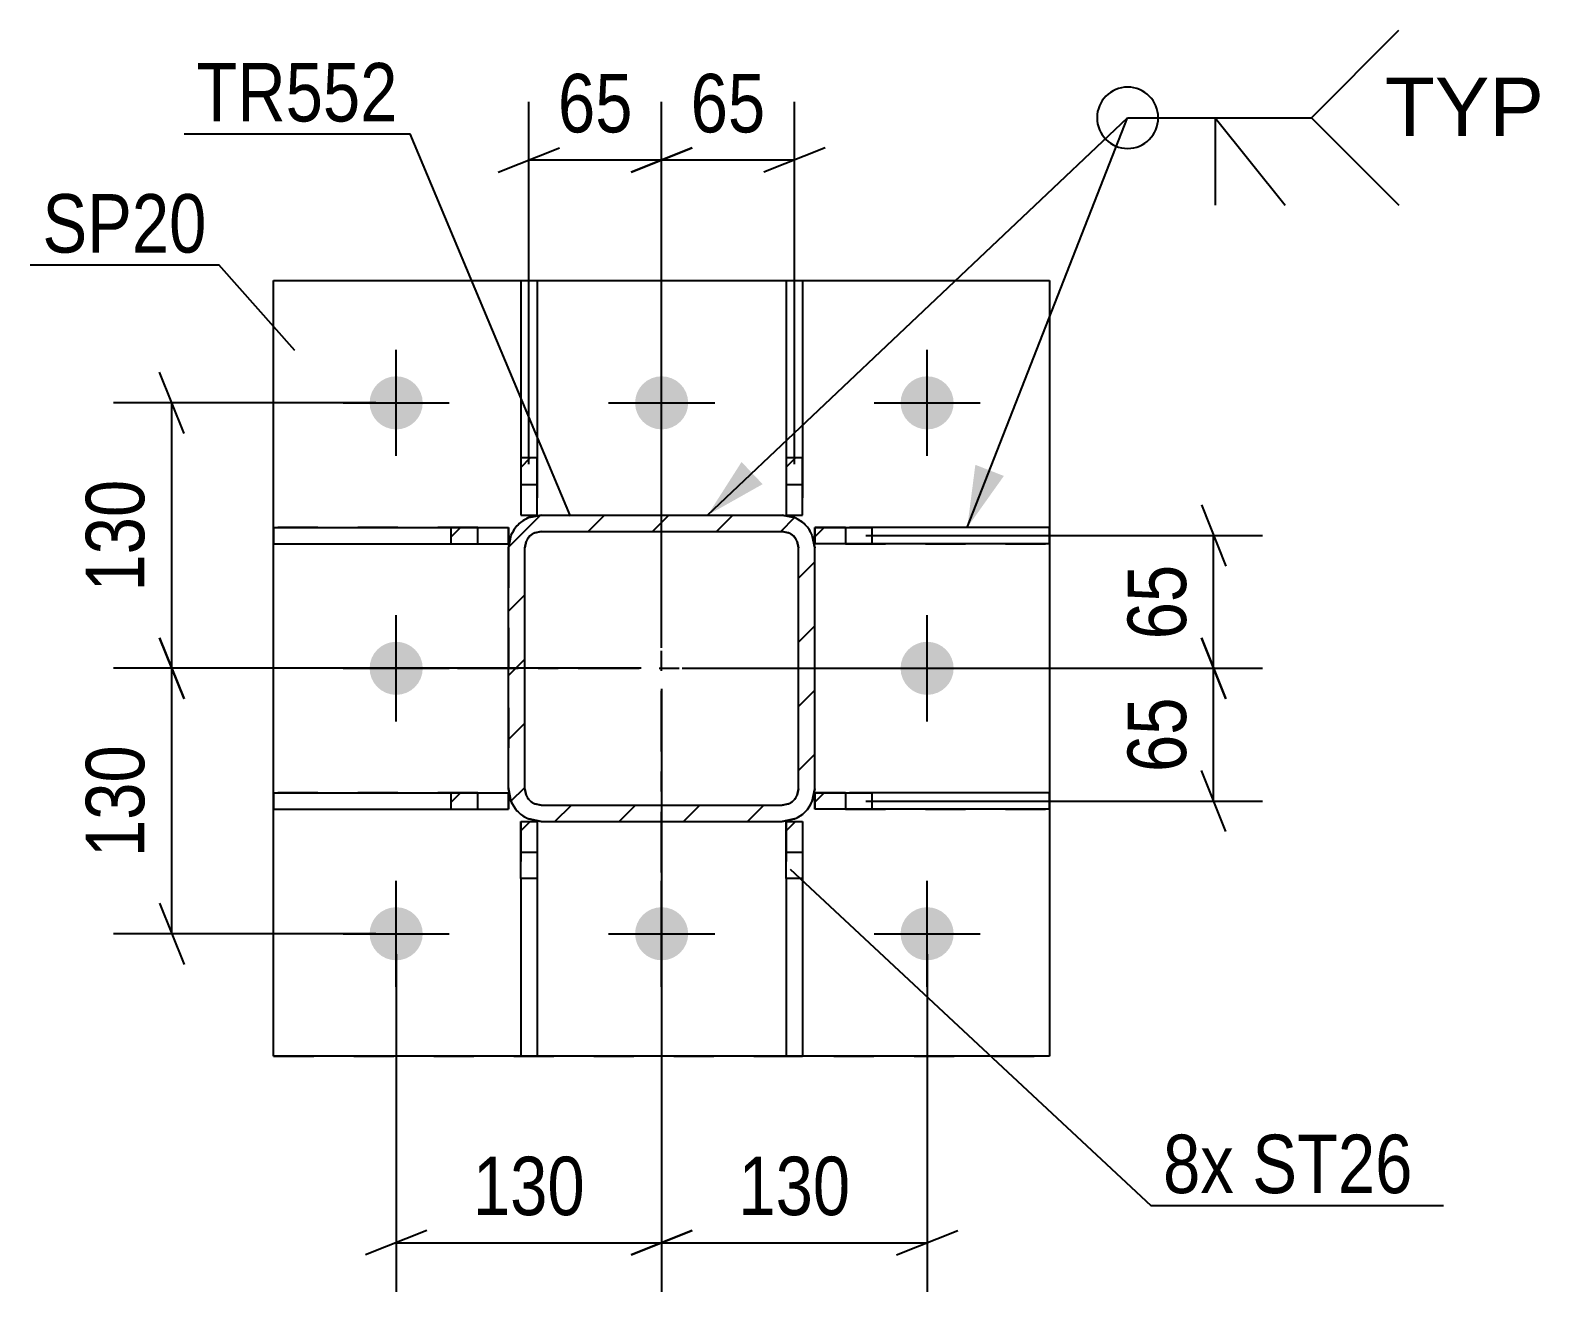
# Model space of a CAD drawing. Header units: millimetres. Extents: x -857 to 332, y -866 to -25.
# Drawn here: x -14.2 to 59.9, y -218.7 to -156.9 of the extents above; entities that cross this region are included whole.
import ezdxf

# ---------------------------------------------------------------- set-up
doc = ezdxf.new("R2010")
doc.units = ezdxf.units.MM
doc.linetypes.add('DXK_LINE_DOT2', pattern=[3.9198, 1.9599, -1.9599])
doc.linetypes.add('DXK_LINE_DOT3', pattern=[5.9187, 2.979, -0.9799, 0.9799, -0.9799])
doc.styles.add('Arial', font='ARIAL.TTF', dxfattribs={"height": 0.2})
doc.styles.add('Arial Narrow', font='ARIALN.TTF', dxfattribs={"height": 0.2})

# ---------------------------------------------------------------- blocks, each defined once
blk = doc.blocks.new('Part-570386455-6240 - 6014')
at = {"linetype": 'Continuous'}
h = blk.add_hatch(dxfattribs=at)
h.set_pattern_fill('', scale=0.7, style=0, pattern_type=0)
h.set_pattern_definition([(45, (23.6116, -180.6844), (-1.5715, 1.5715), [])])
h.paths.add_polyline_path([(22.812, -180.684), (23.612, -180.684), (23.612, -177.883), (22.812, -177.883)])
at = {"color": 2, "linetype": 'Continuous'}
for p, q in [((22.812, -169.184), (22.812, -177.883)), ((22.812, -169.184), (23.612, -169.184)), ((23.612, -169.184), (23.612, -177.883)), ((22.812, -177.883), (22.812, -180.684)), ((23.612, -177.883), (22.812, -177.883)), ((23.612, -180.684), (23.612, -177.883)), ((22.812, -180.684), (22.812, -180.684)), ((22.812, -180.684), (23.612, -180.684)), ((23.612, -180.684), (23.612, -180.684))]:
    blk.add_line(p, q, dxfattribs=at)
at = {"color": 7, "linetype": 'DXK_LINE_DOT2'}
for p, q in [((22.812, -177.883), (22.812, -180.684)), ((23.612, -177.883), (23.612, -180.684)), ((22.812, -179.184), (23.612, -179.184)), ((22.812, -180.684), (23.612, -180.684))]:
    blk.add_line(p, q, dxfattribs=at)
blk = doc.blocks.new('Part-570386455-6216 - 6014')
at = {"linetype": 'Continuous'}
h = blk.add_hatch(dxfattribs=at)
h.set_pattern_fill('', scale=0.7, style=0, pattern_type=0)
h.set_pattern_definition([(45, (27.0132, -182.0844), (-1.5715, 1.5715), [])])
h.paths.add_polyline_path([(24.212, -182.084), (27.013, -182.084), (27.013, -181.284), (24.212, -181.284)])
at = {"color": 2, "linetype": 'Continuous'}
for p, q in [((24.212, -181.284), (24.212, -181.284)), ((24.212, -182.084), (24.212, -181.284)), ((24.212, -181.284), (27.013, -181.284)), ((35.712, -181.284), (27.013, -181.284)), ((27.013, -181.284), (27.013, -182.084)), ((35.712, -182.084), (35.712, -181.284)), ((24.212, -182.084), (24.212, -182.084)), ((27.013, -182.084), (24.212, -182.084)), ((35.712, -182.084), (27.013, -182.084))]:
    blk.add_line(p, q, dxfattribs=at)
at = {"color": 7, "linetype": 'DXK_LINE_DOT2'}
for p, q in [((25.712, -181.284), (24.212, -181.284)), ((24.212, -181.284), (24.212, -182.084)), ((25.712, -181.284), (25.712, -182.084)), ((35.712, -181.284), (25.712, -181.284)), ((25.712, -182.084), (24.212, -182.084)), ((25.712, -182.084), (35.712, -182.084))]:
    blk.add_line(p, q, dxfattribs=at)
blk = doc.blocks.new('Part-570386455-6221 - 6014')
at = {"linetype": 'Continuous'}
h = blk.add_hatch(dxfattribs=at)
h.set_pattern_fill('', scale=0.7, style=0, pattern_type=0)
h.set_pattern_definition([(45, (27.013, -195.0844), (-1.5715, 1.5715), [])])
h.paths.add_polyline_path([(24.212, -195.084), (27.013, -195.084), (27.013, -194.284), (24.212, -194.284)])
at = {"color": 2, "linetype": 'Continuous'}
for p, q in [((24.212, -194.284), (24.212, -194.284)), ((24.212, -195.084), (24.212, -194.284)), ((24.212, -194.284), (27.013, -194.284)), ((35.712, -194.284), (27.013, -194.284)), ((27.013, -194.284), (27.013, -195.084)), ((35.712, -195.084), (35.712, -194.284)), ((24.212, -195.084), (24.212, -195.084)), ((27.013, -195.084), (24.212, -195.084)), ((35.712, -195.084), (27.013, -195.084))]:
    blk.add_line(p, q, dxfattribs=at)
at = {"color": 7, "linetype": 'DXK_LINE_DOT2'}
for p, q in [((25.712, -194.284), (24.212, -194.284)), ((24.212, -194.284), (24.212, -195.084)), ((25.712, -194.284), (25.712, -195.084)), ((35.712, -194.284), (25.712, -194.284)), ((25.712, -195.084), (24.212, -195.084)), ((25.712, -195.084), (35.712, -195.084))]:
    blk.add_line(p, q, dxfattribs=at)
blk = doc.blocks.new('Part-570386455-6205 - 6014')
at = {"linetype": 'Continuous'}
h = blk.add_hatch(dxfattribs=at)
h.set_pattern_fill('', scale=0.7, style=0, pattern_type=0)
h.set_pattern_definition([(45, (9.3337, -194.6967), (-1.57154, 1.57154), [])])
h.paths.add_polyline_path([(9.212, -194.084), (9.334, -194.697), (9.681, -195.216), (10.2, -195.563), (10.812, -195.684), (22.612, -195.684), (23.224, -195.563), (23.743, -195.216), (24.09, -194.697), (24.212, -194.084), (24.212, -182.284), (24.09, -181.672), (23.743, -181.153), (23.224, -180.806), (22.612, -180.684), (10.812, -180.684), (10.2, -180.806), (9.681, -181.153), (9.334, -181.672), (9.212, -182.284)])
h.paths.add_polyline_path([(10.012, -182.284), (10.073, -181.978), (10.246, -181.719), (10.506, -181.545), (10.812, -181.484), (22.612, -181.484), (22.918, -181.545), (23.178, -181.719), (23.351, -181.978), (23.412, -182.284), (23.412, -194.084), (23.351, -194.391), (23.178, -194.65), (22.918, -194.823), (22.612, -194.884), (10.812, -194.884), (10.506, -194.823), (10.246, -194.65), (10.073, -194.391), (10.012, -194.084)])
at = {"color": 7, "linetype": 'DXK_LINE_DOT3'}
for p, q in [((16.712, -198.184), (16.712, -178.184)), ((6.712, -188.184), (26.712, -188.184))]:
    blk.add_line(p, q, dxfattribs=at)
at = {"color": 7, "linetype": 'DXK_LINE_DOT2'}
for p, q in [((10.2, -180.806), (10.812, -180.684)), ((10.812, -180.684), (22.612, -180.684)), ((22.612, -180.684), (23.224, -180.806)), ((10.812, -181.484), (10.506, -181.545)), ((10.812, -181.484), (22.612, -181.484)), ((22.918, -181.545), (22.612, -181.484)), ((9.212, -182.284), (9.334, -181.672)), ((9.212, -182.284), (9.212, -194.084)), ((10.073, -181.978), (10.012, -182.284)), ((10.012, -194.084), (10.012, -182.284)), ((23.412, -182.284), (23.351, -181.978)), ((23.412, -194.084), (23.412, -182.284)), ((24.09, -181.672), (24.212, -182.284)), ((24.212, -194.084), (24.212, -182.284)), ((9.334, -194.697), (9.212, -194.084)), ((10.012, -194.084), (10.073, -194.39)), ((23.351, -194.39), (23.412, -194.084)), ((24.212, -194.084), (24.09, -194.697)), ((10.506, -194.823), (10.812, -194.884)), ((10.812, -194.884), (22.612, -194.884)), ((22.612, -194.884), (22.918, -194.823)), ((10.812, -195.684), (10.2, -195.563)), ((23.224, -195.563), (22.612, -195.684)), ((10.812, -195.684), (22.612, -195.684))]:
    blk.add_line(p, q, dxfattribs=at)
at = {"color": 2, "linetype": 'Continuous'}
for p, q in [((10.812, -180.684), (10.2, -180.806)), ((10.812, -180.684), (10.812, -180.684)), ((10.812, -180.684), (22.612, -180.684)), ((22.612, -180.684), (22.612, -180.684)), ((23.224, -180.806), (22.612, -180.684)), ((10.506, -181.545), (10.812, -181.484)), ((10.812, -181.484), (10.812, -181.484)), ((10.812, -181.484), (22.612, -181.484)), ((22.612, -181.484), (22.612, -181.484)), ((22.612, -181.484), (22.918, -181.545)), ((9.334, -181.672), (9.212, -182.284)), ((9.212, -182.284), (9.212, -182.284)), ((9.212, -194.084), (9.212, -182.284)), ((10.012, -182.284), (10.073, -181.978)), ((10.012, -182.284), (10.012, -182.284)), ((10.012, -194.084), (10.012, -182.284)), ((23.351, -181.978), (23.412, -182.284)), ((23.412, -182.284), (23.412, -182.284)), ((23.412, -194.084), (23.412, -182.284)), ((24.212, -182.284), (24.09, -181.672)), ((24.212, -182.284), (24.212, -182.284)), ((24.212, -194.084), (24.212, -182.284)), ((9.212, -194.084), (9.212, -194.084)), ((9.212, -194.084), (9.334, -194.697)), ((10.012, -194.084), (10.012, -194.084)), ((10.073, -194.391), (10.012, -194.084)), ((23.412, -194.084), (23.351, -194.391)), ((23.412, -194.084), (23.412, -194.084)), ((24.09, -194.697), (24.212, -194.084)), ((24.212, -194.084), (24.212, -194.084)), ((10.812, -194.884), (10.506, -194.823)), ((10.812, -194.884), (10.812, -194.884)), ((10.812, -194.884), (22.612, -194.884)), ((22.918, -194.823), (22.612, -194.884)), ((22.612, -194.884), (22.612, -194.884)), ((10.2, -195.563), (10.812, -195.684)), ((22.612, -195.684), (23.224, -195.563)), ((10.812, -195.684), (10.812, -195.684)), ((10.812, -195.684), (22.612, -195.684)), ((22.612, -195.684), (22.612, -195.684))]:
    blk.add_line(p, q, dxfattribs=at)
at = {"color": 7, "linetype": 'DXK_LINE_DOT2'}
for centre, radius, start, end in [((10.812, -182.284), 1.6, 112.5, 157.5), ((22.612, -182.284), 1.6, 22.5, 67.5), ((10.812, -182.284), 0.8, 112.5, 157.5), ((22.612, -182.284), 0.8, 22.5, 67.5), ((10.812, -194.084), 1.6, 202.5, 247.5), ((10.812, -194.084), 0.8, 202.5, 247.5), ((22.612, -194.084), 0.8, 292.5, 337.5), ((22.612, -194.084), 1.6, 292.5, 337.5)]:
    blk.add_arc(centre, radius, start, end, dxfattribs=at)
at = {"color": 2, "linetype": 'Continuous'}
for centre, radius, start, end in [((10.812, -182.284), 1.6, 112.5, 157.5), ((22.612, -182.284), 1.6, 22.5, 67.5), ((10.812, -182.284), 0.8, 112.5, 157.5), ((22.612, -182.284), 0.8, 22.5, 67.5), ((10.812, -194.084), 1.6, 202.5, 247.5), ((10.812, -194.084), 0.8, 202.5, 247.5), ((22.612, -194.084), 0.8, 292.5, 337.5), ((22.612, -194.084), 1.6, 292.5, 337.5)]:
    blk.add_arc(centre, radius, start, end, dxfattribs=at)
blk = doc.blocks.new('Part-570386455-6226 - 6014')
at = {"linetype": 'Continuous'}
h = blk.add_hatch(dxfattribs=at)
h.set_pattern_fill('', scale=0.7, style=0, pattern_type=0)
h.set_pattern_definition([(45, (9.212, -182.0844), (-1.5715, 1.5715), [])])
h.paths.add_polyline_path([(6.411, -182.084), (9.212, -182.084), (9.212, -181.284), (6.411, -181.284)])
at = {"color": 2, "linetype": 'Continuous'}
for p, q in [((-2.288, -181.284), (6.411, -181.284)), ((-2.288, -181.284), (-2.288, -182.084)), ((6.411, -181.284), (9.212, -181.284)), ((6.411, -182.084), (6.411, -181.284)), ((9.212, -181.284), (9.212, -181.284)), ((9.212, -182.084), (9.212, -181.284)), ((-2.288, -182.084), (6.411, -182.084)), ((6.411, -182.084), (9.212, -182.084)), ((9.212, -182.084), (9.212, -182.084))]:
    blk.add_line(p, q, dxfattribs=at)
at = {"color": 7, "linetype": 'DXK_LINE_DOT2'}
for p, q in [((7.712, -181.284), (-2.288, -181.284)), ((7.712, -182.084), (7.712, -181.284)), ((7.712, -181.284), (9.212, -181.284)), ((9.212, -181.284), (9.212, -182.084)), ((9.212, -181.284), (9.212, -181.284)), ((-2.288, -182.084), (7.712, -182.084)), ((7.712, -182.084), (9.212, -182.084))]:
    blk.add_line(p, q, dxfattribs=at)
blk = doc.blocks.new('Part-570386455-6231 - 6014')
at = {"linetype": 'Continuous'}
h = blk.add_hatch(dxfattribs=at)
h.set_pattern_fill('', scale=0.7, style=0, pattern_type=0)
h.set_pattern_definition([(45, (9.212, -195.0844), (-1.5715, 1.5715), [])])
h.paths.add_polyline_path([(6.411, -195.084), (9.212, -195.084), (9.212, -194.284), (6.411, -194.284)])
at = {"color": 2, "linetype": 'Continuous'}
for p, q in [((-2.288, -194.284), (6.411, -194.284)), ((-2.288, -194.284), (-2.288, -195.084)), ((6.411, -194.284), (9.212, -194.284)), ((6.411, -195.084), (6.411, -194.284)), ((9.212, -194.284), (9.212, -194.284)), ((9.212, -195.084), (9.212, -194.284)), ((-2.288, -195.084), (6.411, -195.084)), ((6.411, -195.084), (9.212, -195.084)), ((9.212, -195.084), (9.212, -195.084))]:
    blk.add_line(p, q, dxfattribs=at)
at = {"color": 7, "linetype": 'DXK_LINE_DOT2'}
for p, q in [((7.712, -194.284), (-2.288, -194.284)), ((7.712, -195.084), (7.712, -194.284)), ((7.712, -194.284), (9.212, -194.284)), ((9.212, -194.284), (9.212, -195.084)), ((9.212, -194.284), (9.212, -194.284)), ((-2.288, -195.084), (7.712, -195.084)), ((7.712, -195.084), (9.212, -195.084))]:
    blk.add_line(p, q, dxfattribs=at)
blk = doc.blocks.new('Part-570386455-6245 - 6014')
at = {"linetype": 'Continuous'}
h = blk.add_hatch(dxfattribs=at)
h.set_pattern_fill('', scale=0.7, style=0, pattern_type=0)
h.set_pattern_definition([(45, (10.6122, -180.6844), (-1.5715, 1.5715), [])])
h.paths.add_polyline_path([(9.812, -180.684), (10.612, -180.684), (10.612, -177.883), (9.812, -177.883)])
at = {"color": 2, "linetype": 'Continuous'}
for p, q in [((9.812, -169.184), (9.812, -177.883)), ((9.812, -169.184), (10.612, -169.184)), ((10.612, -169.184), (10.612, -177.883)), ((9.812, -177.883), (9.812, -180.684)), ((10.612, -177.883), (9.812, -177.883)), ((10.612, -180.684), (10.612, -177.883)), ((9.812, -180.684), (9.812, -180.684)), ((9.812, -180.684), (10.612, -180.684)), ((10.612, -180.684), (10.612, -180.684))]:
    blk.add_line(p, q, dxfattribs=at)
at = {"color": 7, "linetype": 'DXK_LINE_DOT2'}
for p, q in [((9.812, -177.883), (9.812, -180.684)), ((10.612, -177.883), (10.612, -180.684)), ((9.812, -179.184), (10.612, -179.184)), ((9.812, -180.684), (10.612, -180.684))]:
    blk.add_line(p, q, dxfattribs=at)
blk = doc.blocks.new('Part-570386455-6250 - 6014')
at = {"linetype": 'Continuous'}
h = blk.add_hatch(dxfattribs=at)
h.set_pattern_fill('', scale=0.7, style=0, pattern_type=0)
h.set_pattern_definition([(45, (23.6116, -198.4854), (-1.5715, 1.5715), [])])
h.paths.add_polyline_path([(22.812, -198.485), (23.612, -198.485), (23.612, -195.684), (22.812, -195.684)])
at = {"color": 2, "linetype": 'Continuous'}
for p, q in [((22.812, -195.684), (22.812, -195.684)), ((22.812, -198.485), (22.812, -195.684)), ((22.812, -195.684), (23.612, -195.684)), ((23.612, -195.684), (23.612, -195.684)), ((23.612, -195.684), (23.612, -198.485)), ((22.812, -198.485), (22.812, -207.184)), ((23.612, -198.485), (22.812, -198.485)), ((23.612, -198.485), (23.612, -207.184)), ((22.812, -207.184), (23.612, -207.184))]:
    blk.add_line(p, q, dxfattribs=at)
at = {"color": 7, "linetype": 'DXK_LINE_DOT2'}
for p, q in [((22.812, -195.684), (23.612, -195.684)), ((22.812, -195.684), (22.812, -198.485)), ((23.612, -195.684), (23.612, -198.485)), ((22.812, -197.184), (23.612, -197.184))]:
    blk.add_line(p, q, dxfattribs=at)
blk = doc.blocks.new('Part-570386455-6255 - 6014')
at = {"linetype": 'Continuous'}
h = blk.add_hatch(dxfattribs=at)
h.set_pattern_fill('', scale=0.7, style=0, pattern_type=0)
h.set_pattern_definition([(45, (10.6122, -198.4854), (-1.5715, 1.5715), [])])
h.paths.add_polyline_path([(9.812, -198.485), (10.612, -198.485), (10.612, -195.684), (9.812, -195.684)])
at = {"color": 2, "linetype": 'Continuous'}
for p, q in [((9.812, -195.684), (9.812, -195.684)), ((9.812, -198.485), (9.812, -195.684)), ((9.812, -195.684), (10.612, -195.684)), ((10.612, -195.684), (10.612, -195.684)), ((10.612, -195.684), (10.612, -198.485)), ((9.812, -198.485), (9.812, -207.184)), ((10.612, -198.485), (9.812, -198.485)), ((10.612, -198.485), (10.612, -207.184)), ((9.812, -207.184), (10.612, -207.184))]:
    blk.add_line(p, q, dxfattribs=at)
at = {"color": 7, "linetype": 'DXK_LINE_DOT2'}
for p, q in [((9.812, -195.684), (10.612, -195.684)), ((9.812, -195.684), (9.812, -198.485)), ((10.612, -195.684), (10.612, -198.485)), ((9.812, -197.184), (10.612, -197.184))]:
    blk.add_line(p, q, dxfattribs=at)
blk = doc.blocks.new('Bolt-570386455-6270 - 6014')
at = {"linetype": 'Continuous'}
for points in [[(2.412, -175.184, -1), (5.012, -175.184, -1)], [(15.412, -175.184, -1), (18.012, -175.184, -1)], [(28.412, -175.184, -1), (31.012, -175.184, -1)], [(2.412, -188.184, -1), (5.012, -188.184, -1)], [(28.412, -188.184, -1), (31.012, -188.184, -1)], [(2.412, -201.184, -1), (5.012, -201.184, -1)], [(15.412, -201.184, -1), (18.012, -201.184, -1)], [(28.412, -201.184, -1), (31.012, -201.184, -1)]]:
    blk.add_hatch(color=1, dxfattribs=at).paths.add_polyline_path(points)
at = {"color": 1, "linetype": 'Continuous'}
for p, q in [((3.712, -177.784), (3.712, -172.584)), ((16.712, -177.784), (16.712, -172.584)), ((29.712, -177.784), (29.712, -172.584)), ((1.112, -175.184), (6.312, -175.184)), ((14.112, -175.184), (19.312, -175.184)), ((27.112, -175.184), (32.312, -175.184)), ((3.712, -190.784), (3.712, -185.584)), ((29.712, -190.784), (29.712, -185.584)), ((1.112, -188.184), (6.312, -188.184)), ((27.112, -188.184), (32.312, -188.184)), ((3.712, -203.784), (3.712, -198.584)), ((16.712, -203.784), (16.712, -198.584)), ((29.712, -203.784), (29.712, -198.584)), ((1.112, -201.184), (6.312, -201.184)), ((14.112, -201.184), (19.312, -201.184)), ((27.112, -201.184), (32.312, -201.184))]:
    blk.add_line(p, q, dxfattribs=at)
blk = doc.blocks.new('Part-570386455-6326 - 6014')
at = {"color": 2, "linetype": 'Continuous'}
for p, q in [((-2.288, -169.184), (35.712, -169.184)), ((-2.288, -207.184), (-2.288, -169.184)), ((35.712, -169.184), (35.712, -207.184)), ((35.712, -207.184), (-2.288, -207.184)), ((-2.288, -207.184), (-2.288, -207.184)), ((35.712, -207.184), (35.712, -207.184))]:
    blk.add_line(p, q, dxfattribs=at)
at = {"color": 7, "linetype": 'DXK_LINE_DOT2'}
for p, q in [((-2.288, -169.184), (-2.288, -169.184)), ((-2.288, -169.184), (35.712, -169.184)), ((35.712, -169.184), (35.712, -169.184)), ((-2.288, -207.184), (35.712, -207.184))]:
    blk.add_line(p, q, dxfattribs=at)
blk = doc.blocks.new('StraightDimension-570386455-6406 - 6014')
at = {"color": 7, "linetype": 'Continuous'}
for p, q in [((16.712, -189.184), (16.712, -218.715)), ((3.712, -202.184), (3.712, -218.715)), ((5.212, -215.715), (2.212, -216.915)), ((3.712, -216.315), (16.712, -216.315)), ((15.212, -216.915), (18.212, -215.715))]:
    blk.add_line(p, q, dxfattribs=at)
at = {"color": 0}
blk.add_wipeout([(13.554, -215.565), (13.554, -211.365), (6.87, -211.365), (6.87, -215.565)], dxfattribs=at)
at = {"color": 3, "style": 'Arial Narrow'}
blk.add_text('130', height=2.8633, dxfattribs=at).set_placement((7.47, -214.965))
blk = doc.blocks.new('StraightDimension-570386455-6397 - 6014')
at = {"color": 7, "linetype": 'Continuous'}
for p, q in [((43.143, -186.684), (44.343, -189.684)), ((17.712, -188.184), (46.143, -188.184)), ((43.743, -194.684), (43.743, -188.184)), ((44.343, -196.184), (43.143, -193.184)), ((26.712, -194.684), (46.143, -194.684))]:
    blk.add_line(p, q, dxfattribs=at)
at = {"color": 0}
blk.add_wipeout([(42.993, -189.006), (38.793, -189.006), (38.793, -193.862), (42.993, -193.862)], dxfattribs=at)
at = {"color": 3, "style": 'Arial Narrow'}
blk.add_text('65', height=2.8633, rotation=90.00021, dxfattribs=at).set_placement((42.393, -193.262))
blk = doc.blocks.new('StraightDimension-570386455-6401 - 6014')
at = {"color": 7, "linetype": 'Continuous'}
for p, q in [((16.712, -189.184), (16.712, -218.715)), ((29.712, -202.184), (29.712, -218.715)), ((18.212, -215.715), (15.212, -216.915)), ((16.712, -216.315), (29.712, -216.315)), ((28.212, -216.915), (31.212, -215.715))]:
    blk.add_line(p, q, dxfattribs=at)
at = {"color": 0}
blk.add_wipeout([(26.554, -215.565), (26.554, -211.365), (19.87, -211.365), (19.87, -215.565)], dxfattribs=at)
at = {"color": 3, "style": 'Arial Narrow'}
blk.add_text('130', height=2.8633, dxfattribs=at).set_placement((20.47, -214.965))
blk = doc.blocks.new('StraightDimension-570386455-6394 - 6014')
at = {"color": 7, "linetype": 'Continuous'}
for p, q in [((43.143, -180.184), (44.343, -183.184)), ((26.712, -181.684), (46.143, -181.684)), ((43.743, -188.184), (43.743, -181.684)), ((44.343, -189.684), (43.143, -186.684)), ((17.712, -188.184), (46.143, -188.184))]:
    blk.add_line(p, q, dxfattribs=at)
at = {"color": 0}
blk.add_wipeout([(42.993, -182.506), (38.793, -182.506), (38.793, -187.362), (42.993, -187.362)], dxfattribs=at)
at = {"color": 3, "style": 'Arial Narrow'}
blk.add_text('65', height=2.8633, rotation=90.00021, dxfattribs=at).set_placement((42.393, -186.762))
blk = doc.blocks.new('StraightDimension-570386455-6412 - 6014')
at = {"color": 7, "linetype": 'Continuous'}
for p, q in [((16.712, -187.184), (16.712, -160.438)), ((23.212, -178.184), (23.212, -160.438)), ((15.212, -163.888), (18.212, -162.688)), ((24.712, -162.688), (21.712, -163.888)), ((16.712, -163.288), (23.212, -163.288))]:
    blk.add_line(p, q, dxfattribs=at)
at = {"color": 0}
blk.add_wipeout([(22.39, -162.538), (22.39, -158.338), (17.534, -158.338), (17.534, -162.538)], dxfattribs=at)
at = {"color": 3, "style": 'Arial Narrow'}
blk.add_text('65', height=2.8633, dxfattribs=at).set_placement((18.134, -161.938))
blk = doc.blocks.new('StraightDimension-570386455-6415 - 6014')
at = {"color": 7, "linetype": 'Continuous'}
for p, q in [((10.212, -178.184), (10.212, -160.438)), ((16.712, -187.184), (16.712, -160.438)), ((8.712, -163.888), (11.712, -162.688)), ((18.212, -162.688), (15.212, -163.888)), ((10.212, -163.288), (16.712, -163.288))]:
    blk.add_line(p, q, dxfattribs=at)
at = {"color": 0}
blk.add_wipeout([(15.89, -162.538), (15.89, -158.338), (11.034, -158.338), (11.034, -162.538)], dxfattribs=at)
at = {"color": 3, "style": 'Arial Narrow'}
blk.add_text('65', height=2.8633, dxfattribs=at).set_placement((11.634, -161.938))
blk = doc.blocks.new('StraightDimension-570386455-6419 - 6014')
at = {"color": 7, "linetype": 'Continuous'}
for p, q in [((-6.674, -176.684), (-7.874, -173.684)), ((2.712, -175.184), (-10.124, -175.184)), ((-7.274, -188.184), (-7.274, -175.184)), ((-7.874, -186.684), (-6.674, -189.684)), ((15.712, -188.184), (-10.124, -188.184))]:
    blk.add_line(p, q, dxfattribs=at)
at = {"color": 0}
blk.add_wipeout([(-8.024, -178.342), (-12.224, -178.342), (-12.224, -185.026), (-8.024, -185.026)], dxfattribs=at)
at = {"color": 3, "style": 'Arial Narrow'}
blk.add_text('130', height=2.8633, rotation=90.00021, dxfattribs=at).set_placement((-8.624, -184.426))
blk = doc.blocks.new('StraightDimension-570386455-6422 - 6014')
at = {"color": 7, "linetype": 'Continuous'}
for p, q in [((-6.674, -189.684), (-7.874, -186.684)), ((15.712, -188.184), (-10.124, -188.184)), ((-7.274, -201.184), (-7.274, -188.184)), ((-7.874, -199.684), (-6.674, -202.684)), ((2.712, -201.184), (-10.124, -201.184))]:
    blk.add_line(p, q, dxfattribs=at)
at = {"color": 0}
blk.add_wipeout([(-8.024, -191.342), (-12.224, -191.342), (-12.224, -198.026), (-8.024, -198.026)], dxfattribs=at)
at = {"color": 3, "style": 'Arial Narrow'}
blk.add_text('130', height=2.8633, rotation=90.00021, dxfattribs=at).set_placement((-8.624, -197.426))
blk = doc.blocks.new('Mark-570386455-6201 - 6014')
at = {"color": 30, "linetype": 'Continuous'}
for p in [(-6.67, -162.003), (12.241, -180.736)]:
    blk.add_line(p, (4.394, -162.003), dxfattribs=at)
at = {"color": 0}
blk.add_wipeout([(3.794, -161.403), (3.794, -158.403), (-6.07, -158.403), (-6.07, -161.403)], dxfattribs=at)
blk.add_wipeout([(3.794, -161.403), (3.794, -158.403), (-6.07, -158.403), (-6.07, -161.403)], dxfattribs=at)
at = {"color": 3, "style": 'Arial Narrow'}
blk.add_text('TR552', height=2.8633, dxfattribs=at).set_placement((-6.07, -161.403))
blk = doc.blocks.new('WeldMark-570386455-49978 - 6014')
at = {"linetype": 'Continuous'}
for points in [[(21.657, -179.167), (18.963, -180.684), (20.626, -178.078)], [(33.471, -178.764), (31.679, -181.284), (32.074, -178.217)]]:
    blk.add_hatch(color=30, dxfattribs=at).paths.add_polyline_path(points)
at = {"color": 30, "linetype": 'Continuous'}
for p, q in [((18.963, -180.684), (39.532, -161.223)), ((31.679, -181.284), (39.532, -161.223)), ((39.532, -161.223), (48.532, -161.223))]:
    blk.add_line(p, q, dxfattribs=at)
at = {"color": 3, "linetype": 'Continuous'}
for q in [(47.247, -165.508), (43.818, -165.508)]:
    blk.add_line((43.818, -161.223), q, dxfattribs=at)
for start, end in [(90, 270), (270, 90)]:
    blk.add_arc((39.532, -161.223), 1.5, start, end, dxfattribs=at)
at = {"color": 0, "linetype": 'Continuous'}
blk.add_wipeout([(59.908, -162.123), (59.908, -159.123), (52.132, -159.123), (52.132, -162.123)], dxfattribs=at)
blk.add_wipeout([(59.908, -162.123), (59.908, -159.123), (52.132, -159.123), (52.132, -162.123)], dxfattribs=at)
at = {"color": 3, "linetype": 'Continuous'}
for q in [(52.818, -156.937), (52.818, -165.508)]:
    blk.add_line((48.532, -161.223), q, dxfattribs=at)
at = {"color": 3, "linetype": 'Continuous', "style": 'Arial'}
blk.add_text('TYP', height=2.8652, dxfattribs=at).set_placement((52.132, -162.123))
blk = doc.blocks.new('Mark-570386455-6322 - 6014')
at = {"color": 30, "linetype": 'Continuous'}
for p in [(-14.207, -168.425), (-1.253, -172.614)]:
    blk.add_line(p, (-4.967, -168.425), dxfattribs=at)
at = {"color": 0}
blk.add_wipeout([(-5.567, -167.825), (-5.567, -164.825), (-13.607, -164.825), (-13.607, -167.825)], dxfattribs=at)
blk.add_wipeout([(-5.567, -167.825), (-5.567, -164.825), (-13.607, -164.825), (-13.607, -167.825)], dxfattribs=at)
at = {"color": 3, "style": 'Arial Narrow'}
blk.add_text('SP20', height=2.8633, dxfattribs=at).set_placement((-13.607, -167.825))
blk = doc.blocks.new('MarkSet-570386455-6452 - 6014')
at = {"color": 30, "linetype": 'Continuous'}
for p, q in [((23.001, -198.014), (40.666, -214.487)), ((40.666, -214.487), (54.992, -214.487))]:
    blk.add_line(p, q, dxfattribs=at)
at = {"color": 0}
for points in [[(44.738, -213.887), (44.738, -210.887), (41.266, -210.887), (41.266, -213.887)], [(53.492, -213.887), (53.492, -210.887), (45.638, -210.887), (45.638, -213.887)]]:
    blk.add_wipeout(points, dxfattribs=at)
for points in [[(44.738, -213.887), (44.738, -210.887), (41.266, -210.887), (41.266, -213.887)], [(53.492, -213.887), (53.492, -210.887), (45.638, -210.887), (45.638, -213.887)]]:
    blk.add_wipeout(points, dxfattribs=at)
at = {"color": 3, "style": 'Arial Narrow'}
for s, p in [('8x', (41.266, -213.887)), ('ST26', (45.638, -213.887))]:
    blk.add_text(s, height=2.8633, dxfattribs=at).set_placement(p)

msp = doc.modelspace()

# ---------------------------------------------------------------- block references
for name in ['Part-570386455-6326 - 6014', 'Part-570386455-6245 - 6014', 'Part-570386455-6240 - 6014', 'Bolt-570386455-6270 - 6014', 'Part-570386455-6205 - 6014', 'Part-570386455-6226 - 6014', 'Part-570386455-6216 - 6014', 'Part-570386455-6231 - 6014', 'Part-570386455-6221 - 6014', 'Part-570386455-6255 - 6014', 'Part-570386455-6250 - 6014']:
    msp.add_blockref(name, (0, 0))

# ---------------------------------------------------------------- next in the draw order: block references
msp.add_blockref('StraightDimension-570386455-6406 - 6014', (0, 0))

# ---------------------------------------------------------------- next in the draw order: block references
msp.add_blockref('StraightDimension-570386455-6397 - 6014', (0, 0))

# ---------------------------------------------------------------- next in the draw order: block references
msp.add_blockref('StraightDimension-570386455-6401 - 6014', (0, 0))

# ---------------------------------------------------------------- next in the draw order: block references
for name in ['StraightDimension-570386455-6394 - 6014', 'MarkSet-570386455-6452 - 6014']:
    msp.add_blockref(name, (0, 0))

# ---------------------------------------------------------------- next in the draw order: block references
msp.add_blockref('StraightDimension-570386455-6412 - 6014', (0, 0))

# ---------------------------------------------------------------- next in the draw order: block references
for name in ['WeldMark-570386455-49978 - 6014', 'StraightDimension-570386455-6415 - 6014']:
    msp.add_blockref(name, (0, 0))

# ---------------------------------------------------------------- next in the draw order: block references
msp.add_blockref('StraightDimension-570386455-6419 - 6014', (0, 0))

# ---------------------------------------------------------------- next in the draw order: block references
for name in ['Mark-570386455-6201 - 6014', 'StraightDimension-570386455-6422 - 6014']:
    msp.add_blockref(name, (0, 0))

# ---------------------------------------------------------------- next in the draw order: block references
msp.add_blockref('Mark-570386455-6322 - 6014', (0, 0))

doc.saveas('drawing.dxf')
